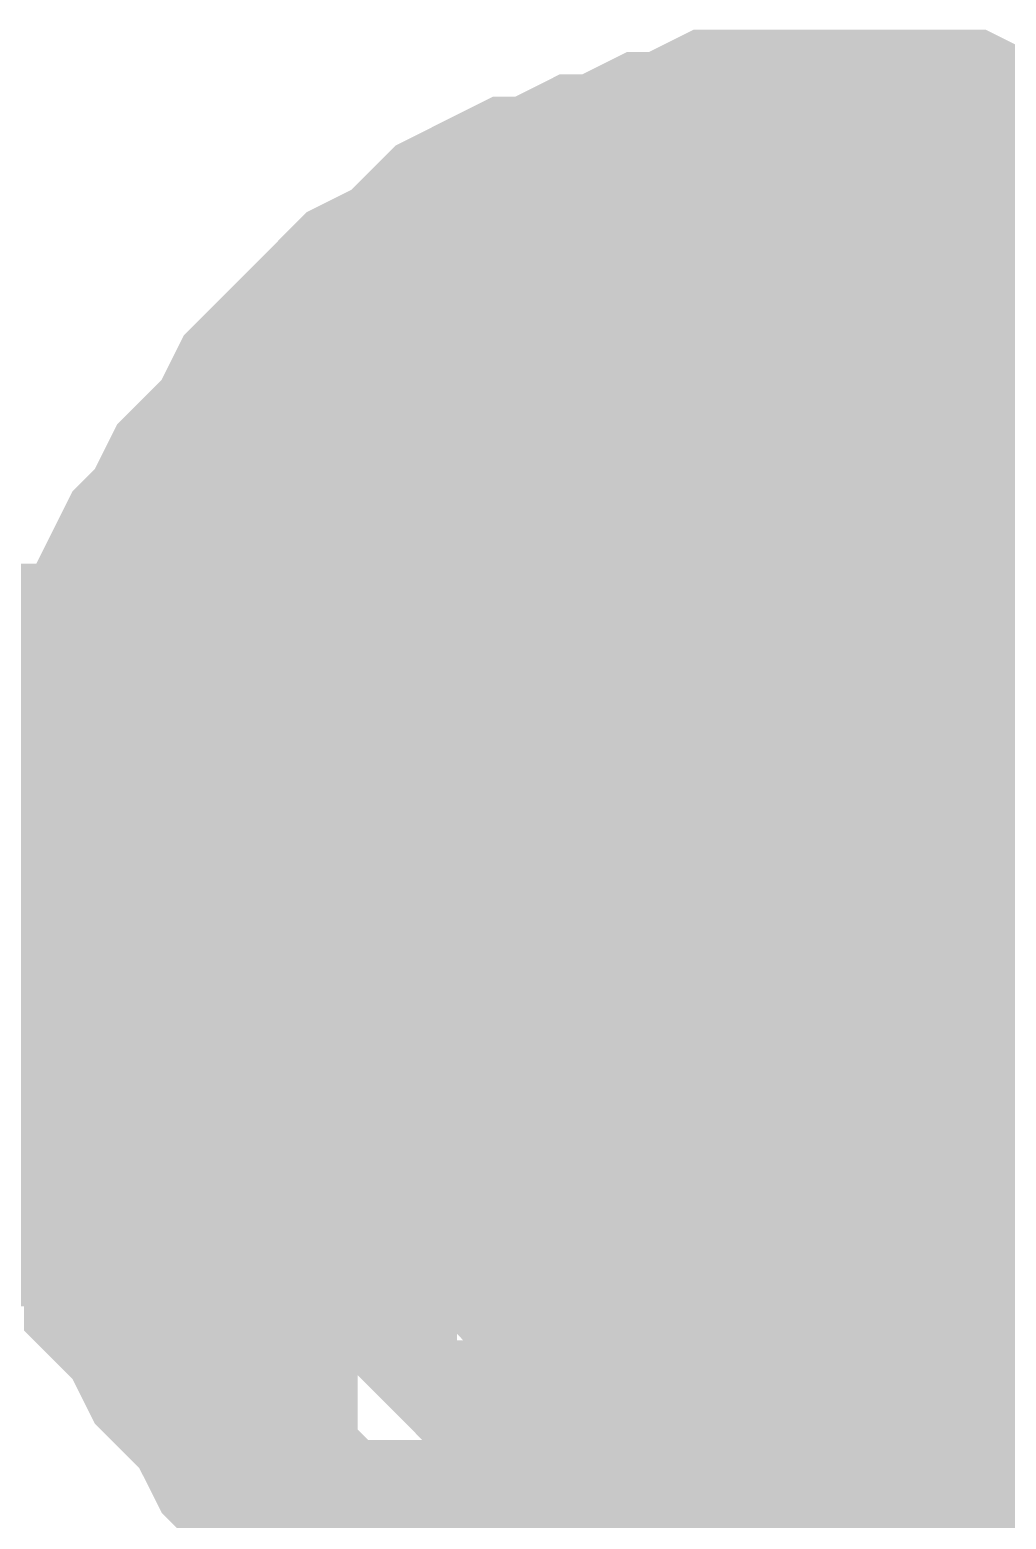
# Model space of a CAD drawing. Header units: inches. Extents: x 0 to 841, y 0 to 594.
# Drawn here: x 429.182 to 430.168, y 551.906 to 553.409 of the extents above; entities that cross this region are included whole.
import ezdxf

# ---------------------------------------------------------------- set-up
doc = ezdxf.new("R2010")
doc.units = ezdxf.units.IN
doc.layers.add('Sheet', color=255, linetype='Continuous')

msp = doc.modelspace()

# ---------------------------------------------------------------- linework, layer by layer
at = {"layer": 'Sheet'}
for points in [[(429.2585, 552.4955, 0.2997, 0.2997, 0), (429.2585, 552.5404, 0.2997, 0.2997, 0), (429.2585, 552.5628, 0.2997, 0.2997, 0), (429.2585, 552.6078, 0.2997, 0.2997, 0), (429.281, 552.6527, 0.2997, 0.2997, 0), (429.281, 552.6751, 0.2997, 0.2997, 0), (429.3035, 552.7201, 0.2997, 0.2997, 0), (429.3035, 552.7425, 0.2997, 0.2997, 0), (429.3259, 552.7874, 0.2997, 0.2997, 0), (429.3259, 552.8099, 0.2997, 0.2997, 0), (429.3484, 552.8548, 0.2997, 0.2997, 0), (429.3708, 552.8773, 0.2997, 0.2997, 0), (429.3933, 552.9222, 0.2997, 0.2997, 0), (429.4157, 552.9446, 0.2997, 0.2997, 0), (429.4382, 552.9671, 0.2997, 0.2997, 0), (429.4607, 553.012, 0.2997, 0.2997, 0), (429.4831, 553.0345, 0.2997, 0.2997, 0), (429.5056, 553.0569, 0.2997, 0.2997, 0), (429.528, 553.0794, 0.2997, 0.2997, 0), (429.5505, 553.1019, 0.2997, 0.2997, 0), (429.5954, 553.1243, 0.2997, 0.2997, 0), (429.6179, 553.1468, 0.2997, 0.2997, 0), (429.6403, 553.1692, 0.2997, 0.2997, 0), (429.6852, 553.1917, 0.2997, 0.2997, 0), (429.7077, 553.1917, 0.2997, 0.2997, 0), (429.7526, 553.2142, 0.2997, 0.2997, 0), (429.7751, 553.2142, 0.2997, 0.2997, 0), (429.82, 553.2366, 0.2997, 0.2997, 0), (429.8424, 553.2366, 0.2997, 0.2997, 0), (429.8874, 553.2591, 0.2997, 0.2997, 0), (429.9323, 553.2591, 0.2997, 0.2997, 0), (429.9547, 553.2591, 0.2997, 0.2997, 0), (429.9997, 553.2591, 0.2997, 0.2997, 0)], [(429.2585, 552.4955, 0.2997, 0.2997, 0), (429.2585, 552.5404, 0.2997, 0.2997, 0), (429.2585, 552.5628, 0.2997, 0.2997, 0), (429.2585, 552.6078, 0.2997, 0.2997, 0), (429.281, 552.6527, 0.2997, 0.2997, 0), (429.281, 552.6751, 0.2997, 0.2997, 0), (429.3035, 552.7201, 0.2997, 0.2997, 0), (429.3035, 552.7425, 0.2997, 0.2997, 0), (429.3259, 552.7874, 0.2997, 0.2997, 0), (429.3259, 552.8099, 0.2997, 0.2997, 0), (429.3484, 552.8548, 0.2997, 0.2997, 0), (429.3708, 552.8773, 0.2997, 0.2997, 0), (429.3933, 552.9222, 0.2997, 0.2997, 0), (429.4157, 552.9446, 0.2997, 0.2997, 0), (429.4382, 552.9671, 0.2997, 0.2997, 0), (429.4607, 553.012, 0.2997, 0.2997, 0), (429.4831, 553.0345, 0.2997, 0.2997, 0), (429.5056, 553.0569, 0.2997, 0.2997, 0), (429.528, 553.0794, 0.2997, 0.2997, 0), (429.5505, 553.1019, 0.2997, 0.2997, 0), (429.5954, 553.1243, 0.2997, 0.2997, 0), (429.6179, 553.1468, 0.2997, 0.2997, 0), (429.6403, 553.1692, 0.2997, 0.2997, 0), (429.6852, 553.1917, 0.2997, 0.2997, 0), (429.7077, 553.1917, 0.2997, 0.2997, 0), (429.7526, 553.2142, 0.2997, 0.2997, 0), (429.7751, 553.2142, 0.2997, 0.2997, 0), (429.82, 553.2366, 0.2997, 0.2997, 0), (429.8424, 553.2366, 0.2997, 0.2997, 0), (429.8874, 553.2591, 0.2997, 0.2997, 0), (429.9323, 553.2591, 0.2997, 0.2997, 0), (429.9547, 553.2591, 0.2997, 0.2997, 0), (429.9997, 553.2591, 0.2997, 0.2997, 0)], [(429.9997, 553.2591, 0.2997, 0.2997, 0), (429.9997, 553.2591, 0.2997, 0.2997, 0)], [(429.9997, 553.2591, 0.2997, 0.2997, 0), (430.0446, 553.2591, 0.2997, 0.2997, 0), (430.0895, 553.2591, 0.2997, 0.2997, 0), (430.1119, 553.2591, 0.2997, 0.2997, 0), (430.1569, 553.2366, 0.2997, 0.2997, 0), (430.2018, 553.2366, 0.2997, 0.2997, 0), (430.2242, 553.2142, 0.2997, 0.2997, 0), (430.2691, 553.2142, 0.2997, 0.2997, 0), (430.2916, 553.1917, 0.2997, 0.2997, 0), (430.3365, 553.1917, 0.2997, 0.2997, 0)], [(429.9997, 553.2591, 0.2997, 0.2997, 0), (429.9997, 553.2591, 0.2997, 0.2997, 0)], [(429.9997, 553.2591, 0.2997, 0.2997, 0), (430.0446, 553.2591, 0.2997, 0.2997, 0), (430.0895, 553.2591, 0.2997, 0.2997, 0), (430.1119, 553.2591, 0.2997, 0.2997, 0), (430.1569, 553.2366, 0.2997, 0.2997, 0), (430.2018, 553.2366, 0.2997, 0.2997, 0), (430.2242, 553.2142, 0.2997, 0.2997, 0), (430.2691, 553.2142, 0.2997, 0.2997, 0), (430.2916, 553.1917, 0.2997, 0.2997, 0), (430.3365, 553.1917, 0.2997, 0.2997, 0)], [(429.2585, 552.4955, 0.0991, 0.0991, 0), (429.2585, 552.5404, 0.0991, 0.0991, 0), (429.2585, 552.5628, 0.0991, 0.0991, 0), (429.2585, 552.6078, 0.0991, 0.0991, 0), (429.281, 552.6527, 0.0991, 0.0991, 0), (429.281, 552.6751, 0.0991, 0.0991, 0), (429.3035, 552.7201, 0.0991, 0.0991, 0), (429.3035, 552.7425, 0.0991, 0.0991, 0), (429.3259, 552.7874, 0.0991, 0.0991, 0), (429.3259, 552.8099, 0.0991, 0.0991, 0), (429.3484, 552.8548, 0.0991, 0.0991, 0), (429.3708, 552.8773, 0.0991, 0.0991, 0), (429.3933, 552.9222, 0.0991, 0.0991, 0), (429.4157, 552.9446, 0.0991, 0.0991, 0), (429.4382, 552.9671, 0.0991, 0.0991, 0), (429.4607, 553.012, 0.0991, 0.0991, 0), (429.4831, 553.0345, 0.0991, 0.0991, 0), (429.5056, 553.0569, 0.0991, 0.0991, 0), (429.528, 553.0794, 0.0991, 0.0991, 0), (429.5505, 553.1019, 0.0991, 0.0991, 0), (429.5954, 553.1243, 0.0991, 0.0991, 0), (429.6179, 553.1468, 0.0991, 0.0991, 0), (429.6403, 553.1692, 0.0991, 0.0991, 0), (429.6852, 553.1917, 0.0991, 0.0991, 0), (429.7077, 553.1917, 0.0991, 0.0991, 0), (429.7526, 553.2142, 0.0991, 0.0991, 0), (429.7751, 553.2142, 0.0991, 0.0991, 0), (429.82, 553.2366, 0.0991, 0.0991, 0), (429.8424, 553.2366, 0.0991, 0.0991, 0), (429.8874, 553.2591, 0.0991, 0.0991, 0), (429.9323, 553.2591, 0.0991, 0.0991, 0), (429.9547, 553.2591, 0.0991, 0.0991, 0), (429.9997, 553.2591, 0.0991, 0.0991, 0)], [(429.2585, 552.4955, 0.0991, 0.0991, 0), (429.2585, 552.5404, 0.0991, 0.0991, 0), (429.2585, 552.5628, 0.0991, 0.0991, 0), (429.2585, 552.6078, 0.0991, 0.0991, 0), (429.281, 552.6527, 0.0991, 0.0991, 0), (429.281, 552.6751, 0.0991, 0.0991, 0), (429.3035, 552.7201, 0.0991, 0.0991, 0), (429.3035, 552.7425, 0.0991, 0.0991, 0), (429.3259, 552.7874, 0.0991, 0.0991, 0), (429.3259, 552.8099, 0.0991, 0.0991, 0), (429.3484, 552.8548, 0.0991, 0.0991, 0), (429.3708, 552.8773, 0.0991, 0.0991, 0), (429.3933, 552.9222, 0.0991, 0.0991, 0), (429.4157, 552.9446, 0.0991, 0.0991, 0), (429.4382, 552.9671, 0.0991, 0.0991, 0), (429.4607, 553.012, 0.0991, 0.0991, 0), (429.4831, 553.0345, 0.0991, 0.0991, 0), (429.5056, 553.0569, 0.0991, 0.0991, 0), (429.528, 553.0794, 0.0991, 0.0991, 0), (429.5505, 553.1019, 0.0991, 0.0991, 0), (429.5954, 553.1243, 0.0991, 0.0991, 0), (429.6179, 553.1468, 0.0991, 0.0991, 0), (429.6403, 553.1692, 0.0991, 0.0991, 0), (429.6852, 553.1917, 0.0991, 0.0991, 0), (429.7077, 553.1917, 0.0991, 0.0991, 0), (429.7526, 553.2142, 0.0991, 0.0991, 0), (429.7751, 553.2142, 0.0991, 0.0991, 0), (429.82, 553.2366, 0.0991, 0.0991, 0), (429.8424, 553.2366, 0.0991, 0.0991, 0), (429.8874, 553.2591, 0.0991, 0.0991, 0), (429.9323, 553.2591, 0.0991, 0.0991, 0), (429.9547, 553.2591, 0.0991, 0.0991, 0), (429.9997, 553.2591, 0.0991, 0.0991, 0)], [(429.9997, 553.2591, 0.0991, 0.0991, 0), (429.9997, 553.2591, 0.0991, 0.0991, 0)], [(429.9997, 553.2591, 0.0991, 0.0991, 0), (430.0446, 553.2591, 0.0991, 0.0991, 0), (430.0895, 553.2591, 0.0991, 0.0991, 0), (430.1119, 553.2591, 0.0991, 0.0991, 0), (430.1569, 553.2366, 0.0991, 0.0991, 0), (430.2018, 553.2366, 0.0991, 0.0991, 0), (430.2242, 553.2142, 0.0991, 0.0991, 0)], [(429.9997, 553.2591, 0.0991, 0.0991, 0), (429.9997, 553.2591, 0.0991, 0.0991, 0)], [(429.9997, 553.2591, 0.0991, 0.0991, 0), (430.0446, 553.2591, 0.0991, 0.0991, 0), (430.0895, 553.2591, 0.0991, 0.0991, 0), (430.1119, 553.2591, 0.0991, 0.0991, 0), (430.1569, 553.2366, 0.0991, 0.0991, 0), (430.2018, 553.2366, 0.0991, 0.0991, 0), (430.2242, 553.2142, 0.0991, 0.0991, 0)], [(429.5056, 552.4955, 0.2997, 0.2997, 0), (429.5056, 552.5179, 0.2997, 0.2997, 0), (429.5056, 552.5404, 0.2997, 0.2997, 0), (429.5056, 552.5628, 0.2997, 0.2997, 0), (429.5056, 552.5853, 0.2997, 0.2997, 0), (429.528, 552.6078, 0.2997, 0.2997, 0), (429.528, 552.6302, 0.2997, 0.2997, 0), (429.528, 552.6751, 0.2997, 0.2997, 0), (429.5505, 552.6751, 0.2997, 0.2997, 0), (429.5505, 552.6976, 0.2997, 0.2997, 0), (429.573, 552.7201, 0.2997, 0.2997, 0), (429.573, 552.7425, 0.2997, 0.2997, 0), (429.5954, 552.765, 0.2997, 0.2997, 0), (429.5954, 552.7874, 0.2997, 0.2997, 0), (429.6179, 552.8099, 0.2997, 0.2997, 0), (429.6403, 552.8324, 0.2997, 0.2997, 0), (429.6628, 552.8548, 0.2997, 0.2997, 0), (429.6628, 552.8548, 0.2997, 0.2997, 0), (429.6852, 552.8773, 0.2997, 0.2997, 0), (429.7077, 552.8997, 0.2997, 0.2997, 0), (429.7302, 552.8997, 0.2997, 0.2997, 0), (429.7526, 552.9222, 0.2997, 0.2997, 0), (429.7751, 552.9222, 0.2997, 0.2997, 0), (429.7975, 552.9446, 0.2997, 0.2997, 0), (429.7975, 552.9446, 0.2997, 0.2997, 0), (429.82, 552.9671, 0.2997, 0.2997, 0), (429.8649, 552.9671, 0.2997, 0.2997, 0), (429.8874, 552.9671, 0.2997, 0.2997, 0), (429.9098, 552.9896, 0.2997, 0.2997, 0), (429.9323, 552.9896, 0.2997, 0.2997, 0), (429.9547, 552.9896, 0.2997, 0.2997, 0), (429.9772, 552.9896, 0.2997, 0.2997, 0), (429.9997, 552.9896, 0.2997, 0.2997, 0)], [(429.5056, 552.4955, 0.2997, 0.2997, 0), (429.5056, 552.5179, 0.2997, 0.2997, 0), (429.5056, 552.5404, 0.2997, 0.2997, 0), (429.5056, 552.5628, 0.2997, 0.2997, 0), (429.5056, 552.5853, 0.2997, 0.2997, 0), (429.528, 552.6078, 0.2997, 0.2997, 0), (429.528, 552.6302, 0.2997, 0.2997, 0), (429.528, 552.6751, 0.2997, 0.2997, 0), (429.5505, 552.6751, 0.2997, 0.2997, 0), (429.5505, 552.6976, 0.2997, 0.2997, 0), (429.573, 552.7201, 0.2997, 0.2997, 0), (429.573, 552.7425, 0.2997, 0.2997, 0), (429.5954, 552.765, 0.2997, 0.2997, 0), (429.5954, 552.7874, 0.2997, 0.2997, 0), (429.6179, 552.8099, 0.2997, 0.2997, 0), (429.6403, 552.8324, 0.2997, 0.2997, 0), (429.6628, 552.8548, 0.2997, 0.2997, 0), (429.6628, 552.8548, 0.2997, 0.2997, 0), (429.6852, 552.8773, 0.2997, 0.2997, 0), (429.7077, 552.8997, 0.2997, 0.2997, 0), (429.7302, 552.8997, 0.2997, 0.2997, 0), (429.7526, 552.9222, 0.2997, 0.2997, 0), (429.7751, 552.9222, 0.2997, 0.2997, 0), (429.7975, 552.9446, 0.2997, 0.2997, 0), (429.7975, 552.9446, 0.2997, 0.2997, 0), (429.82, 552.9671, 0.2997, 0.2997, 0), (429.8649, 552.9671, 0.2997, 0.2997, 0), (429.8874, 552.9671, 0.2997, 0.2997, 0), (429.9098, 552.9896, 0.2997, 0.2997, 0), (429.9323, 552.9896, 0.2997, 0.2997, 0), (429.9547, 552.9896, 0.2997, 0.2997, 0), (429.9772, 552.9896, 0.2997, 0.2997, 0), (429.9997, 552.9896, 0.2997, 0.2997, 0)], [(429.9997, 552.9896, 0.2997, 0.2997, 0), (429.9997, 552.9896, 0.2997, 0.2997, 0)], [(429.9997, 552.9896, 0.2997, 0.2997, 0), (430.0221, 552.9896, 0.2997, 0.2997, 0), (430.0446, 552.9896, 0.2997, 0.2997, 0), (430.0895, 552.9896, 0.2997, 0.2997, 0), (430.1119, 552.9896, 0.2997, 0.2997, 0), (430.1344, 552.9671, 0.2997, 0.2997, 0), (430.1569, 552.9671, 0.2997, 0.2997, 0), (430.1793, 552.9671, 0.2997, 0.2997, 0), (430.2018, 552.9446, 0.2997, 0.2997, 0), (430.2242, 552.9446, 0.2997, 0.2997, 0), (430.2467, 552.9222, 0.2997, 0.2997, 0), (430.2691, 552.9222, 0.2997, 0.2997, 0), (430.2916, 552.8997, 0.2997, 0.2997, 0), (430.3141, 552.8997, 0.2997, 0.2997, 0), (430.3365, 552.8773, 0.2997, 0.2997, 0)], [(429.9997, 552.9896, 0.2997, 0.2997, 0), (429.9997, 552.9896, 0.2997, 0.2997, 0)], [(429.9997, 552.9896, 0.2997, 0.2997, 0), (430.0221, 552.9896, 0.2997, 0.2997, 0), (430.0446, 552.9896, 0.2997, 0.2997, 0), (430.0895, 552.9896, 0.2997, 0.2997, 0), (430.1119, 552.9896, 0.2997, 0.2997, 0), (430.1344, 552.9671, 0.2997, 0.2997, 0), (430.1569, 552.9671, 0.2997, 0.2997, 0), (430.1793, 552.9671, 0.2997, 0.2997, 0), (430.2018, 552.9446, 0.2997, 0.2997, 0), (430.2242, 552.9446, 0.2997, 0.2997, 0), (430.2467, 552.9222, 0.2997, 0.2997, 0), (430.2691, 552.9222, 0.2997, 0.2997, 0), (430.2916, 552.8997, 0.2997, 0.2997, 0), (430.3141, 552.8997, 0.2997, 0.2997, 0), (430.3365, 552.8773, 0.2997, 0.2997, 0)], [(429.5056, 552.4955, 0.0991, 0.0991, 0), (429.5056, 552.5179, 0.0991, 0.0991, 0), (429.5056, 552.5404, 0.0991, 0.0991, 0), (429.5056, 552.5628, 0.0991, 0.0991, 0), (429.5056, 552.5853, 0.0991, 0.0991, 0), (429.528, 552.6078, 0.0991, 0.0991, 0), (429.528, 552.6302, 0.0991, 0.0991, 0), (429.528, 552.6751, 0.0991, 0.0991, 0), (429.5505, 552.6751, 0.0991, 0.0991, 0), (429.5505, 552.6976, 0.0991, 0.0991, 0), (429.573, 552.7201, 0.0991, 0.0991, 0), (429.573, 552.7425, 0.0991, 0.0991, 0), (429.5954, 552.765, 0.0991, 0.0991, 0), (429.5954, 552.7874, 0.0991, 0.0991, 0), (429.6179, 552.8099, 0.0991, 0.0991, 0), (429.6403, 552.8324, 0.0991, 0.0991, 0), (429.6628, 552.8548, 0.0991, 0.0991, 0), (429.6628, 552.8548, 0.0991, 0.0991, 0), (429.6852, 552.8773, 0.0991, 0.0991, 0), (429.7077, 552.8997, 0.0991, 0.0991, 0), (429.7302, 552.8997, 0.0991, 0.0991, 0), (429.7526, 552.9222, 0.0991, 0.0991, 0), (429.7751, 552.9222, 0.0991, 0.0991, 0), (429.7975, 552.9446, 0.0991, 0.0991, 0), (429.7975, 552.9446, 0.0991, 0.0991, 0), (429.82, 552.9671, 0.0991, 0.0991, 0), (429.8649, 552.9671, 0.0991, 0.0991, 0), (429.8874, 552.9671, 0.0991, 0.0991, 0), (429.9098, 552.9896, 0.0991, 0.0991, 0), (429.9323, 552.9896, 0.0991, 0.0991, 0), (429.9547, 552.9896, 0.0991, 0.0991, 0), (429.9772, 552.9896, 0.0991, 0.0991, 0), (429.9997, 552.9896, 0.0991, 0.0991, 0)], [(429.5056, 552.4955, 0.0991, 0.0991, 0), (429.5056, 552.5179, 0.0991, 0.0991, 0), (429.5056, 552.5404, 0.0991, 0.0991, 0), (429.5056, 552.5628, 0.0991, 0.0991, 0), (429.5056, 552.5853, 0.0991, 0.0991, 0), (429.528, 552.6078, 0.0991, 0.0991, 0), (429.528, 552.6302, 0.0991, 0.0991, 0), (429.528, 552.6751, 0.0991, 0.0991, 0), (429.5505, 552.6751, 0.0991, 0.0991, 0), (429.5505, 552.6976, 0.0991, 0.0991, 0), (429.573, 552.7201, 0.0991, 0.0991, 0), (429.573, 552.7425, 0.0991, 0.0991, 0), (429.5954, 552.765, 0.0991, 0.0991, 0), (429.5954, 552.7874, 0.0991, 0.0991, 0), (429.6179, 552.8099, 0.0991, 0.0991, 0), (429.6403, 552.8324, 0.0991, 0.0991, 0), (429.6628, 552.8548, 0.0991, 0.0991, 0), (429.6628, 552.8548, 0.0991, 0.0991, 0), (429.6852, 552.8773, 0.0991, 0.0991, 0), (429.7077, 552.8997, 0.0991, 0.0991, 0), (429.7302, 552.8997, 0.0991, 0.0991, 0), (429.7526, 552.9222, 0.0991, 0.0991, 0), (429.7751, 552.9222, 0.0991, 0.0991, 0), (429.7975, 552.9446, 0.0991, 0.0991, 0), (429.7975, 552.9446, 0.0991, 0.0991, 0), (429.82, 552.9671, 0.0991, 0.0991, 0), (429.8649, 552.9671, 0.0991, 0.0991, 0), (429.8874, 552.9671, 0.0991, 0.0991, 0), (429.9098, 552.9896, 0.0991, 0.0991, 0), (429.9323, 552.9896, 0.0991, 0.0991, 0), (429.9547, 552.9896, 0.0991, 0.0991, 0), (429.9772, 552.9896, 0.0991, 0.0991, 0), (429.9997, 552.9896, 0.0991, 0.0991, 0)], [(429.9997, 552.9896, 0.0991, 0.0991, 0), (429.9997, 552.9896, 0.0991, 0.0991, 0)], [(429.9997, 552.9896, 0.0991, 0.0991, 0), (430.0221, 552.9896, 0.0991, 0.0991, 0), (430.0446, 552.9896, 0.0991, 0.0991, 0), (430.0895, 552.9896, 0.0991, 0.0991, 0), (430.1119, 552.9896, 0.0991, 0.0991, 0), (430.1344, 552.9671, 0.0991, 0.0991, 0), (430.1569, 552.9671, 0.0991, 0.0991, 0), (430.1793, 552.9671, 0.0991, 0.0991, 0), (430.2018, 552.9446, 0.0991, 0.0991, 0), (430.2242, 552.9446, 0.0991, 0.0991, 0)], [(429.9997, 552.9896, 0.0991, 0.0991, 0), (429.9997, 552.9896, 0.0991, 0.0991, 0)], [(429.9997, 552.9896, 0.0991, 0.0991, 0), (430.0221, 552.9896, 0.0991, 0.0991, 0), (430.0446, 552.9896, 0.0991, 0.0991, 0), (430.0895, 552.9896, 0.0991, 0.0991, 0), (430.1119, 552.9896, 0.0991, 0.0991, 0), (430.1344, 552.9671, 0.0991, 0.0991, 0), (430.1569, 552.9671, 0.0991, 0.0991, 0), (430.1793, 552.9671, 0.0991, 0.0991, 0), (430.2018, 552.9446, 0.0991, 0.0991, 0), (430.2242, 552.9446, 0.0991, 0.0991, 0)], [(445.0015, 552.4955, 0.7493, 0.7493, 0), (429.9997, 552.4955, 0.7493, 0.7493, 0), (412.505, 552.4955, 0.7493, 0.7493, 0), (412.505, 552.4955, 0.7493, 0.7493, 0), (405.0041, 552.4955, 0.7493, 0.7493, 0), (405.0041, 552.4955, 0.7493, 0.7493, 0)], [(429.9997, 549.98, 0.7493, 0.7493, 0), (429.9997, 552.4955, 0.7493, 0.7493, 0)], [(429.82, 551.7543, 0.2997, 0.2997, 0), (429.7751, 551.7768, 0.2997, 0.2997, 0), (429.7526, 551.7768, 0.2997, 0.2997, 0), (429.7077, 551.7992, 0.2997, 0.2997, 0), (429.6852, 551.7992, 0.2997, 0.2997, 0), (429.6403, 551.8217, 0.2997, 0.2997, 0), (429.6179, 551.8441, 0.2997, 0.2997, 0), (429.5954, 551.8666, 0.2997, 0.2997, 0), (429.5505, 551.8891, 0.2997, 0.2997, 0), (429.528, 551.9115, 0.2997, 0.2997, 0), (429.5056, 551.934, 0.2997, 0.2997, 0), (429.4831, 551.9564, 0.2997, 0.2997, 0), (429.4607, 551.9789, 0.2997, 0.2997, 0), (429.4382, 552.0014, 0.2997, 0.2997, 0), (429.4157, 552.0463, 0.2997, 0.2997, 0), (429.3933, 552.0687, 0.2997, 0.2997, 0), (429.3708, 552.0912, 0.2997, 0.2997, 0), (429.3484, 552.1361, 0.2997, 0.2997, 0), (429.3259, 552.1586, 0.2997, 0.2997, 0), (429.3259, 552.2035, 0.2997, 0.2997, 0), (429.3035, 552.226, 0.2997, 0.2997, 0), (429.3035, 552.2709, 0.2997, 0.2997, 0), (429.281, 552.2933, 0.2997, 0.2997, 0), (429.281, 552.3382, 0.2997, 0.2997, 0), (429.2585, 552.3832, 0.2997, 0.2997, 0), (429.2585, 552.4056, 0.2997, 0.2997, 0), (429.2585, 552.4505, 0.2997, 0.2997, 0), (429.2585, 552.4955, 0.2997, 0.2997, 0)], [(429.2585, 552.4955, 0.2997, 0.2997, 0), (429.2585, 552.4955, 0.2997, 0.2997, 0)], [(429.82, 551.7543, 0.2997, 0.2997, 0), (429.7751, 551.7768, 0.2997, 0.2997, 0), (429.7526, 551.7768, 0.2997, 0.2997, 0), (429.7077, 551.7992, 0.2997, 0.2997, 0), (429.6852, 551.7992, 0.2997, 0.2997, 0), (429.6403, 551.8217, 0.2997, 0.2997, 0), (429.6179, 551.8441, 0.2997, 0.2997, 0), (429.5954, 551.8666, 0.2997, 0.2997, 0), (429.5505, 551.8891, 0.2997, 0.2997, 0), (429.528, 551.9115, 0.2997, 0.2997, 0), (429.5056, 551.934, 0.2997, 0.2997, 0), (429.4831, 551.9564, 0.2997, 0.2997, 0), (429.4607, 551.9789, 0.2997, 0.2997, 0), (429.4382, 552.0014, 0.2997, 0.2997, 0), (429.4157, 552.0463, 0.2997, 0.2997, 0), (429.3933, 552.0687, 0.2997, 0.2997, 0), (429.3708, 552.0912, 0.2997, 0.2997, 0), (429.3484, 552.1361, 0.2997, 0.2997, 0), (429.3259, 552.1586, 0.2997, 0.2997, 0), (429.3259, 552.2035, 0.2997, 0.2997, 0), (429.3035, 552.226, 0.2997, 0.2997, 0), (429.3035, 552.2709, 0.2997, 0.2997, 0), (429.281, 552.2933, 0.2997, 0.2997, 0), (429.281, 552.3382, 0.2997, 0.2997, 0), (429.2585, 552.3832, 0.2997, 0.2997, 0), (429.2585, 552.4056, 0.2997, 0.2997, 0), (429.2585, 552.4505, 0.2997, 0.2997, 0), (429.2585, 552.4955, 0.2997, 0.2997, 0)], [(429.2585, 552.4955, 0.2997, 0.2997, 0), (429.2585, 552.4955, 0.2997, 0.2997, 0)], [(429.9997, 551.9789, 0.2997, 0.2997, 0), (429.9772, 551.9789, 0.2997, 0.2997, 0), (429.9547, 551.9789, 0.2997, 0.2997, 0), (429.9323, 551.9789, 0.2997, 0.2997, 0), (429.9098, 551.9789, 0.2997, 0.2997, 0), (429.8874, 552.0014, 0.2997, 0.2997, 0), (429.8649, 552.0014, 0.2997, 0.2997, 0), (429.82, 552.0014, 0.2997, 0.2997, 0), (429.7975, 552.0238, 0.2997, 0.2997, 0), (429.7975, 552.0238, 0.2997, 0.2997, 0), (429.7751, 552.0463, 0.2997, 0.2997, 0), (429.7526, 552.0463, 0.2997, 0.2997, 0), (429.7302, 552.0687, 0.2997, 0.2997, 0), (429.7077, 552.0687, 0.2997, 0.2997, 0), (429.6852, 552.0912, 0.2997, 0.2997, 0), (429.6628, 552.1137, 0.2997, 0.2997, 0), (429.6628, 552.1361, 0.2997, 0.2997, 0), (429.6403, 552.1361, 0.2997, 0.2997, 0), (429.6179, 552.1586, 0.2997, 0.2997, 0), (429.5954, 552.181, 0.2997, 0.2997, 0), (429.5954, 552.2035, 0.2997, 0.2997, 0), (429.573, 552.226, 0.2997, 0.2997, 0), (429.573, 552.2484, 0.2997, 0.2997, 0), (429.5505, 552.2709, 0.2997, 0.2997, 0), (429.5505, 552.2933, 0.2997, 0.2997, 0), (429.528, 552.3158, 0.2997, 0.2997, 0), (429.528, 552.3382, 0.2997, 0.2997, 0), (429.528, 552.3607, 0.2997, 0.2997, 0), (429.5056, 552.3832, 0.2997, 0.2997, 0), (429.5056, 552.4056, 0.2997, 0.2997, 0), (429.5056, 552.4505, 0.2997, 0.2997, 0), (429.5056, 552.473, 0.2997, 0.2997, 0), (429.5056, 552.4955, 0.2997, 0.2997, 0)], [(429.5056, 552.4955, 0.2997, 0.2997, 0), (429.5056, 552.4955, 0.2997, 0.2997, 0)], [(429.9997, 551.9789, 0.2997, 0.2997, 0), (429.9772, 551.9789, 0.2997, 0.2997, 0), (429.9547, 551.9789, 0.2997, 0.2997, 0), (429.9323, 551.9789, 0.2997, 0.2997, 0), (429.9098, 551.9789, 0.2997, 0.2997, 0), (429.8874, 552.0014, 0.2997, 0.2997, 0), (429.8649, 552.0014, 0.2997, 0.2997, 0), (429.82, 552.0014, 0.2997, 0.2997, 0), (429.7975, 552.0238, 0.2997, 0.2997, 0), (429.7975, 552.0238, 0.2997, 0.2997, 0), (429.7751, 552.0463, 0.2997, 0.2997, 0), (429.7526, 552.0463, 0.2997, 0.2997, 0), (429.7302, 552.0687, 0.2997, 0.2997, 0), (429.7077, 552.0687, 0.2997, 0.2997, 0), (429.6852, 552.0912, 0.2997, 0.2997, 0), (429.6628, 552.1137, 0.2997, 0.2997, 0), (429.6628, 552.1361, 0.2997, 0.2997, 0), (429.6403, 552.1361, 0.2997, 0.2997, 0), (429.6179, 552.1586, 0.2997, 0.2997, 0), (429.5954, 552.181, 0.2997, 0.2997, 0), (429.5954, 552.2035, 0.2997, 0.2997, 0), (429.573, 552.226, 0.2997, 0.2997, 0), (429.573, 552.2484, 0.2997, 0.2997, 0), (429.5505, 552.2709, 0.2997, 0.2997, 0), (429.5505, 552.2933, 0.2997, 0.2997, 0), (429.528, 552.3158, 0.2997, 0.2997, 0), (429.528, 552.3382, 0.2997, 0.2997, 0), (429.528, 552.3607, 0.2997, 0.2997, 0), (429.5056, 552.3832, 0.2997, 0.2997, 0), (429.5056, 552.4056, 0.2997, 0.2997, 0), (429.5056, 552.4505, 0.2997, 0.2997, 0), (429.5056, 552.473, 0.2997, 0.2997, 0), (429.5056, 552.4955, 0.2997, 0.2997, 0)], [(429.5056, 552.4955, 0.2997, 0.2997, 0), (429.5056, 552.4955, 0.2997, 0.2997, 0)], [(429.6179, 551.8441, 0.0991, 0.0991, 0), (429.5954, 551.8666, 0.0991, 0.0991, 0), (429.5505, 551.8891, 0.0991, 0.0991, 0), (429.528, 551.9115, 0.0991, 0.0991, 0), (429.5056, 551.934, 0.0991, 0.0991, 0), (429.4831, 551.9564, 0.0991, 0.0991, 0), (429.4607, 551.9789, 0.0991, 0.0991, 0), (429.4382, 552.0014, 0.0991, 0.0991, 0), (429.4157, 552.0463, 0.0991, 0.0991, 0), (429.3933, 552.0687, 0.0991, 0.0991, 0), (429.3708, 552.0912, 0.0991, 0.0991, 0), (429.3484, 552.1361, 0.0991, 0.0991, 0), (429.3259, 552.1586, 0.0991, 0.0991, 0), (429.3259, 552.2035, 0.0991, 0.0991, 0), (429.3035, 552.226, 0.0991, 0.0991, 0), (429.3035, 552.2709, 0.0991, 0.0991, 0), (429.281, 552.2933, 0.0991, 0.0991, 0), (429.281, 552.3382, 0.0991, 0.0991, 0), (429.2585, 552.3832, 0.0991, 0.0991, 0), (429.2585, 552.4056, 0.0991, 0.0991, 0), (429.2585, 552.4505, 0.0991, 0.0991, 0), (429.2585, 552.4955, 0.0991, 0.0991, 0)], [(429.2585, 552.4955, 0.0991, 0.0991, 0), (429.2585, 552.4955, 0.0991, 0.0991, 0)], [(429.6179, 551.8441, 0.0991, 0.0991, 0), (429.5954, 551.8666, 0.0991, 0.0991, 0), (429.5505, 551.8891, 0.0991, 0.0991, 0), (429.528, 551.9115, 0.0991, 0.0991, 0), (429.5056, 551.934, 0.0991, 0.0991, 0), (429.4831, 551.9564, 0.0991, 0.0991, 0), (429.4607, 551.9789, 0.0991, 0.0991, 0), (429.4382, 552.0014, 0.0991, 0.0991, 0), (429.4157, 552.0463, 0.0991, 0.0991, 0), (429.3933, 552.0687, 0.0991, 0.0991, 0), (429.3708, 552.0912, 0.0991, 0.0991, 0), (429.3484, 552.1361, 0.0991, 0.0991, 0), (429.3259, 552.1586, 0.0991, 0.0991, 0), (429.3259, 552.2035, 0.0991, 0.0991, 0), (429.3035, 552.226, 0.0991, 0.0991, 0), (429.3035, 552.2709, 0.0991, 0.0991, 0), (429.281, 552.2933, 0.0991, 0.0991, 0), (429.281, 552.3382, 0.0991, 0.0991, 0), (429.2585, 552.3832, 0.0991, 0.0991, 0), (429.2585, 552.4056, 0.0991, 0.0991, 0), (429.2585, 552.4505, 0.0991, 0.0991, 0), (429.2585, 552.4955, 0.0991, 0.0991, 0)], [(429.2585, 552.4955, 0.0991, 0.0991, 0), (429.2585, 552.4955, 0.0991, 0.0991, 0)], [(429.9997, 551.9789, 0.0991, 0.0991, 0), (429.9772, 551.9789, 0.0991, 0.0991, 0), (429.9547, 551.9789, 0.0991, 0.0991, 0), (429.9323, 551.9789, 0.0991, 0.0991, 0), (429.9098, 551.9789, 0.0991, 0.0991, 0), (429.8874, 552.0014, 0.0991, 0.0991, 0), (429.8649, 552.0014, 0.0991, 0.0991, 0), (429.82, 552.0014, 0.0991, 0.0991, 0), (429.7975, 552.0238, 0.0991, 0.0991, 0), (429.7975, 552.0238, 0.0991, 0.0991, 0), (429.7751, 552.0463, 0.0991, 0.0991, 0), (429.7526, 552.0463, 0.0991, 0.0991, 0), (429.7302, 552.0687, 0.0991, 0.0991, 0), (429.7077, 552.0687, 0.0991, 0.0991, 0), (429.6852, 552.0912, 0.0991, 0.0991, 0), (429.6628, 552.1137, 0.0991, 0.0991, 0), (429.6628, 552.1361, 0.0991, 0.0991, 0), (429.6403, 552.1361, 0.0991, 0.0991, 0), (429.6179, 552.1586, 0.0991, 0.0991, 0), (429.5954, 552.181, 0.0991, 0.0991, 0), (429.5954, 552.2035, 0.0991, 0.0991, 0), (429.573, 552.226, 0.0991, 0.0991, 0), (429.573, 552.2484, 0.0991, 0.0991, 0), (429.5505, 552.2709, 0.0991, 0.0991, 0), (429.5505, 552.2933, 0.0991, 0.0991, 0), (429.528, 552.3158, 0.0991, 0.0991, 0), (429.528, 552.3382, 0.0991, 0.0991, 0), (429.528, 552.3607, 0.0991, 0.0991, 0), (429.5056, 552.3832, 0.0991, 0.0991, 0), (429.5056, 552.4056, 0.0991, 0.0991, 0), (429.5056, 552.4505, 0.0991, 0.0991, 0), (429.5056, 552.473, 0.0991, 0.0991, 0), (429.5056, 552.4955, 0.0991, 0.0991, 0)], [(429.5056, 552.4955, 0.0991, 0.0991, 0), (429.5056, 552.4955, 0.0991, 0.0991, 0)], [(429.9997, 551.9789, 0.0991, 0.0991, 0), (429.9772, 551.9789, 0.0991, 0.0991, 0), (429.9547, 551.9789, 0.0991, 0.0991, 0), (429.9323, 551.9789, 0.0991, 0.0991, 0), (429.9098, 551.9789, 0.0991, 0.0991, 0), (429.8874, 552.0014, 0.0991, 0.0991, 0), (429.8649, 552.0014, 0.0991, 0.0991, 0), (429.82, 552.0014, 0.0991, 0.0991, 0), (429.7975, 552.0238, 0.0991, 0.0991, 0), (429.7975, 552.0238, 0.0991, 0.0991, 0), (429.7751, 552.0463, 0.0991, 0.0991, 0), (429.7526, 552.0463, 0.0991, 0.0991, 0), (429.7302, 552.0687, 0.0991, 0.0991, 0), (429.7077, 552.0687, 0.0991, 0.0991, 0), (429.6852, 552.0912, 0.0991, 0.0991, 0), (429.6628, 552.1137, 0.0991, 0.0991, 0), (429.6628, 552.1361, 0.0991, 0.0991, 0), (429.6403, 552.1361, 0.0991, 0.0991, 0), (429.6179, 552.1586, 0.0991, 0.0991, 0), (429.5954, 552.181, 0.0991, 0.0991, 0), (429.5954, 552.2035, 0.0991, 0.0991, 0), (429.573, 552.226, 0.0991, 0.0991, 0), (429.573, 552.2484, 0.0991, 0.0991, 0), (429.5505, 552.2709, 0.0991, 0.0991, 0), (429.5505, 552.2933, 0.0991, 0.0991, 0), (429.528, 552.3158, 0.0991, 0.0991, 0), (429.528, 552.3382, 0.0991, 0.0991, 0), (429.528, 552.3607, 0.0991, 0.0991, 0), (429.5056, 552.3832, 0.0991, 0.0991, 0), (429.5056, 552.4056, 0.0991, 0.0991, 0), (429.5056, 552.4505, 0.0991, 0.0991, 0), (429.5056, 552.473, 0.0991, 0.0991, 0), (429.5056, 552.4955, 0.0991, 0.0991, 0)], [(429.5056, 552.4955, 0.0991, 0.0991, 0), (429.5056, 552.4955, 0.0991, 0.0991, 0)], [(430.3365, 552.0912, 0.2997, 0.2997, 0), (430.3141, 552.0687, 0.2997, 0.2997, 0), (430.2916, 552.0687, 0.2997, 0.2997, 0), (430.2691, 552.0463, 0.2997, 0.2997, 0), (430.2467, 552.0463, 0.2997, 0.2997, 0), (430.2242, 552.0238, 0.2997, 0.2997, 0), (430.2018, 552.0238, 0.2997, 0.2997, 0), (430.1793, 552.0014, 0.2997, 0.2997, 0), (430.1569, 552.0014, 0.2997, 0.2997, 0), (430.1344, 552.0014, 0.2997, 0.2997, 0), (430.1119, 551.9789, 0.2997, 0.2997, 0), (430.0895, 551.9789, 0.2997, 0.2997, 0), (430.0446, 551.9789, 0.2997, 0.2997, 0), (430.0221, 551.9789, 0.2997, 0.2997, 0), (429.9997, 551.9789, 0.2997, 0.2997, 0)], [(430.3365, 552.0912, 0.2997, 0.2997, 0), (430.3141, 552.0687, 0.2997, 0.2997, 0), (430.2916, 552.0687, 0.2997, 0.2997, 0), (430.2691, 552.0463, 0.2997, 0.2997, 0), (430.2467, 552.0463, 0.2997, 0.2997, 0), (430.2242, 552.0238, 0.2997, 0.2997, 0), (430.2018, 552.0238, 0.2997, 0.2997, 0), (430.1793, 552.0014, 0.2997, 0.2997, 0), (430.1569, 552.0014, 0.2997, 0.2997, 0), (430.1344, 552.0014, 0.2997, 0.2997, 0), (430.1119, 551.9789, 0.2997, 0.2997, 0), (430.0895, 551.9789, 0.2997, 0.2997, 0), (430.0446, 551.9789, 0.2997, 0.2997, 0), (430.0221, 551.9789, 0.2997, 0.2997, 0), (429.9997, 551.9789, 0.2997, 0.2997, 0)], [(430.2242, 552.0238, 0.0991, 0.0991, 0), (430.2018, 552.0238, 0.0991, 0.0991, 0), (430.1793, 552.0014, 0.0991, 0.0991, 0), (430.1569, 552.0014, 0.0991, 0.0991, 0), (430.1344, 552.0014, 0.0991, 0.0991, 0), (430.1119, 551.9789, 0.0991, 0.0991, 0), (430.0895, 551.9789, 0.0991, 0.0991, 0), (430.0446, 551.9789, 0.0991, 0.0991, 0), (430.0221, 551.9789, 0.0991, 0.0991, 0), (429.9997, 551.9789, 0.0991, 0.0991, 0)], [(430.2242, 552.0238, 0.0991, 0.0991, 0), (430.2018, 552.0238, 0.0991, 0.0991, 0), (430.1793, 552.0014, 0.0991, 0.0991, 0), (430.1569, 552.0014, 0.0991, 0.0991, 0), (430.1344, 552.0014, 0.0991, 0.0991, 0), (430.1119, 551.9789, 0.0991, 0.0991, 0), (430.0895, 551.9789, 0.0991, 0.0991, 0), (430.0446, 551.9789, 0.0991, 0.0991, 0), (430.0221, 551.9789, 0.0991, 0.0991, 0), (429.9997, 551.9789, 0.0991, 0.0991, 0)], [(430.3365, 551.7992, 0.2997, 0.2997, 0), (430.2916, 551.7992, 0.2997, 0.2997, 0), (430.2691, 551.7768, 0.2997, 0.2997, 0), (430.2242, 551.7768, 0.2997, 0.2997, 0), (430.2018, 551.7543, 0.2997, 0.2997, 0)], [(430.3365, 551.7992, 0.2997, 0.2997, 0), (430.2916, 551.7992, 0.2997, 0.2997, 0), (430.2691, 551.7768, 0.2997, 0.2997, 0), (430.2242, 551.7768, 0.2997, 0.2997, 0), (430.2018, 551.7543, 0.2997, 0.2997, 0)]]:
    msp.add_lwpolyline(points, format="xyseb", dxfattribs=at)
msp.add_lwpolyline([(429.746, 552.5, 0.508, 0.508, 1), (430.254, 552.5, 0.508, 0.508, 1)], format="xyseb", close=True, dxfattribs=at)

doc.saveas('drawing.dxf')
